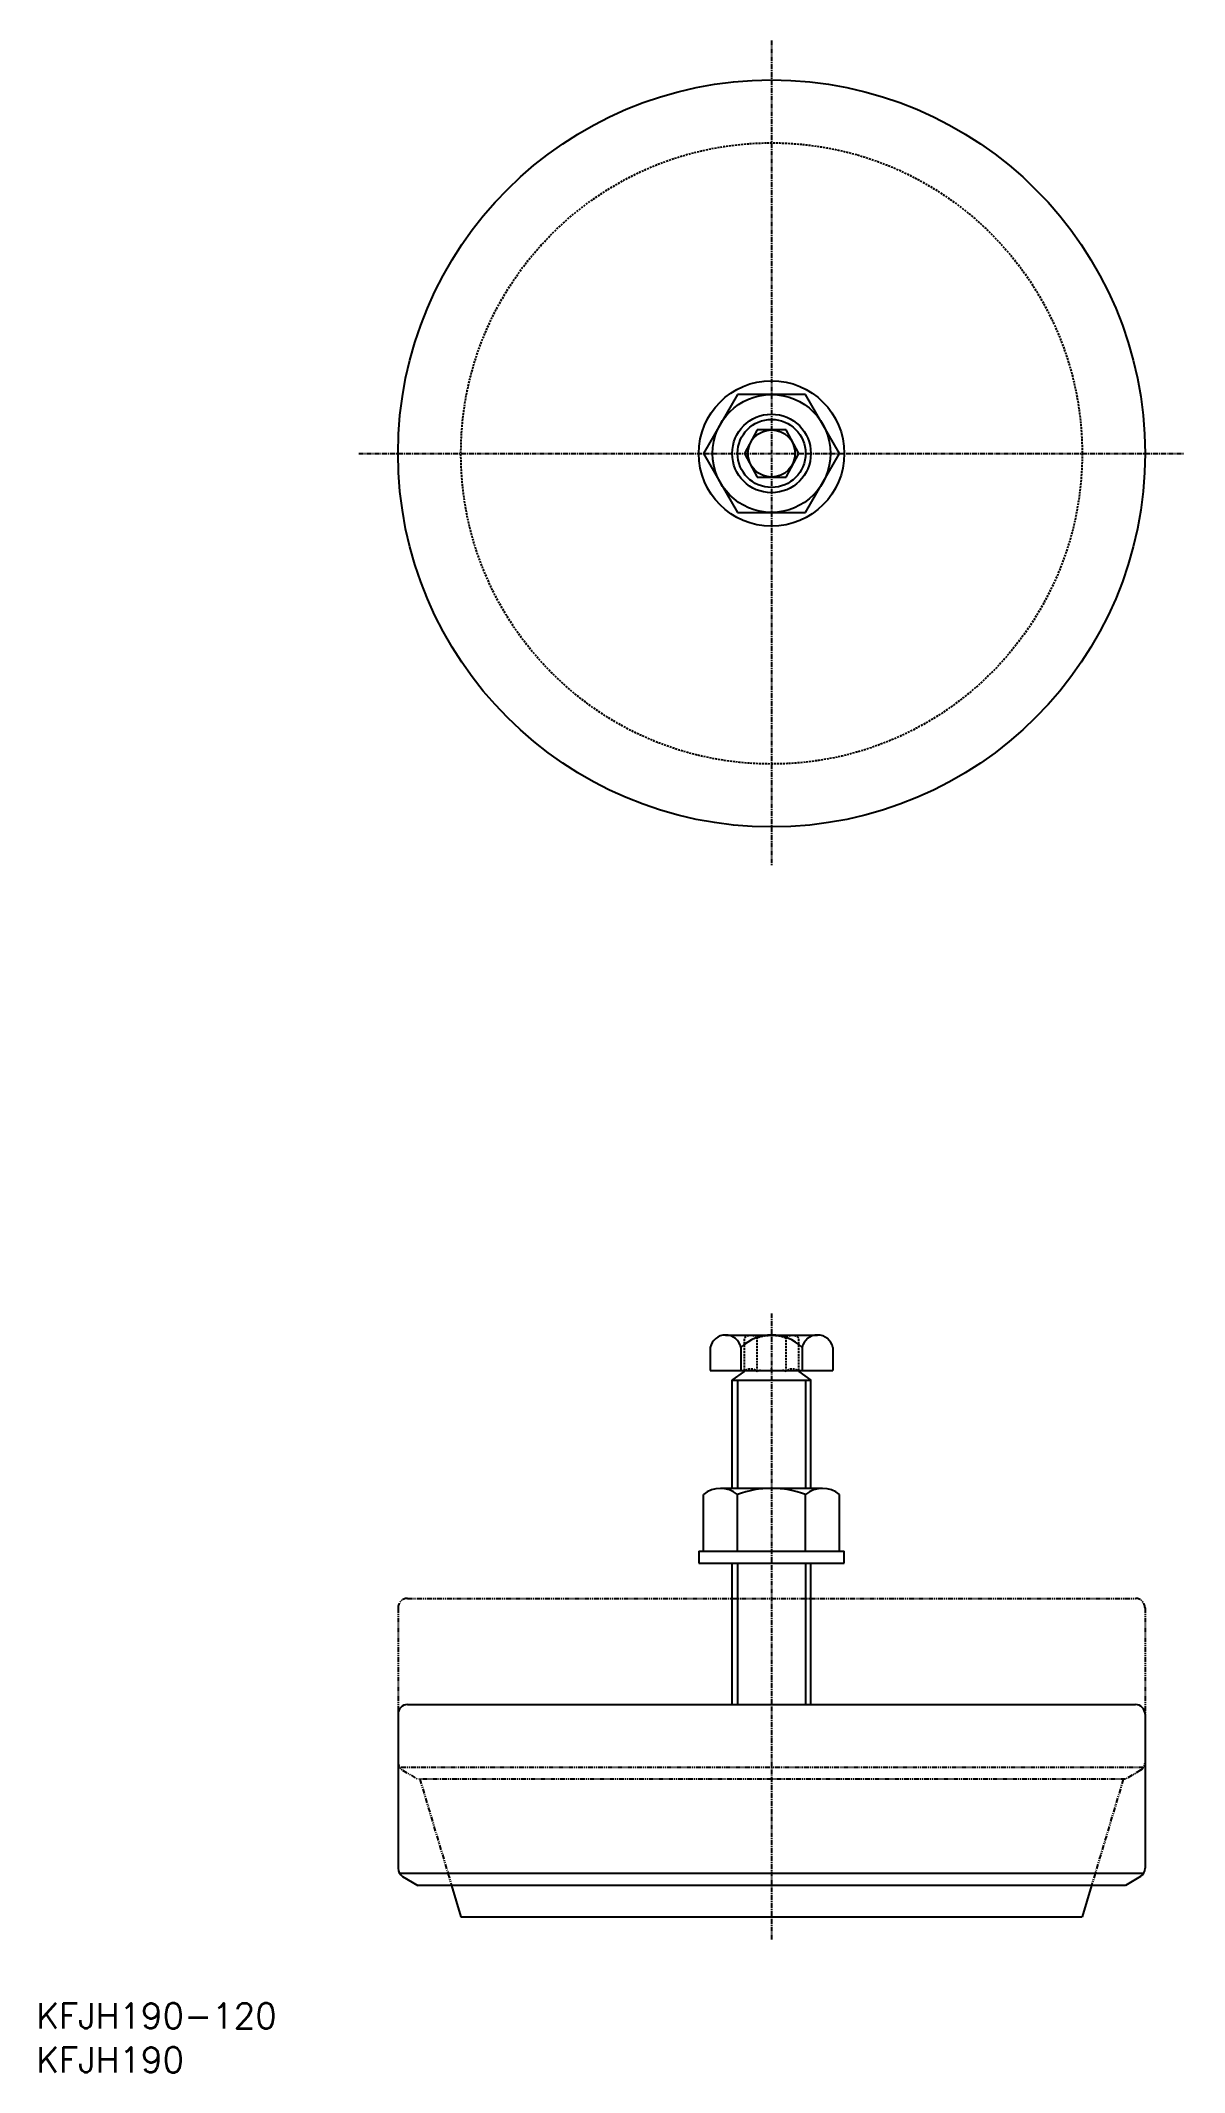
# Model space of a CAD drawing. Extents: x 1 to 292, y 0 to 517.
import ezdxf

# ---------------------------------------------------------------- set-up
doc = ezdxf.new("R2010")
doc.units = 0
for name, pattern in [('CENTER', [2, 1.25, -0.25, 0.25, -0.25]), ('DASHED', [0.75, 0.5, -0.25]), ('PHANTOM', [2.5, 1.25, -0.25, 0.25, -0.25, 0.25, -0.25])]:
    doc.linetypes.add(name, pattern=pattern)
doc.layers.get('0').update_dxf_attribs({"linetype": 'CONTINUOUS'})
doc.layers.add('CENTER', color=1, linetype='CENTER')
doc.styles.get("Standard").update_dxf_attribs({"font": 'txt.shx', "bigfont": 'bigfont.shx'})

msp = doc.modelspace()

# ---------------------------------------------------------------- linework, layer by layer
at = {"color": 7, "linetype": 'CONTINUOUS'}
for p, q in [((178.34, 426.79), (169.68, 411.79)), ((195.66, 426.79), (178.34, 426.79)), ((204.32, 411.79), (195.66, 426.79)), ((183.31, 417.79), (180.08, 411.79)), ((190.69, 417.79), (183.31, 417.79)), ((193.92, 411.79), (190.69, 417.79)), ((169.68, 411.79), (178.34, 396.79)), ((180.08, 411.79), (183.31, 405.79)), ((190.69, 405.79), (193.92, 411.79)), ((195.66, 396.79), (204.32, 411.79)), ((183.31, 405.79), (190.69, 405.79)), ((178.34, 396.79), (195.66, 396.79)), ((175.31, 187.55), (198.69, 187.55)), ((171.41, 184.35), (171.41, 178.55)), ((179.21, 184.35), (179.21, 178.55)), ((194.79, 184.35), (194.79, 178.55)), ((202.59, 184.35), (202.59, 178.55)), ((171.41, 178.55), (202.59, 178.55)), ((177, 176.05), (180.08, 178.27)), ((177, 148.55), (177, 176.05)), ((177, 176.05), (197, 176.05)), ((180.08, 178.27), (180.08, 178.55)), ((183.31, 178.27), (183.31, 178.55)), ((190.69, 178.27), (190.69, 178.55)), ((193.92, 178.27), (193.92, 178.55)), ((193.92, 178.27), (197, 176.05)), ((197, 148.55), (197, 176.05)), ((169.68, 132.55), (169.68, 146.95)), ((199.99, 148.55), (174.01, 148.55)), ((178.34, 132.55), (178.34, 146.95)), ((195.66, 132.55), (195.66, 146.95)), ((204.32, 132.55), (204.32, 146.95)), ((168.5, 132.55), (205.5, 132.55)), ((168.5, 132.55), (168.5, 129.55)), ((168.5, 129.55), (205.5, 129.55)), ((177, 93.55), (177, 129.55)), ((197, 93.55), (197, 129.55)), ((205.5, 129.55), (205.5, 132.55)), ((94.4, 93.55), (279.6, 93.55)), ((92, 91.15), (92, 51.91)), ((282, 91.15), (282, 51.91)), ((281.58, 50.55), (92.42, 50.55)), ((93.17, 49.85), (97, 47.55)), ((93.17, 49.85), (97, 47.55)), ((277, 47.55), (97, 47.55)), ((97, 47.55), (97, 47.55)), ((105.61, 47.55), (108, 39.55)), ((268.39, 47.55), (266, 39.55)), ((280.83, 49.85), (277, 47.55)), ((280.83, 49.85), (277, 47.55)), ((277, 47.55), (277, 47.55)), ((108, 39.55), (266, 39.55))]:
    msp.add_line(p, q, dxfattribs=at)
at = {"color": 3, "linetype": 'DASHED'}
for p, q in [((180.08, 178.55), (180.08, 186.77)), ((183.31, 178.27), (183.31, 186.77)), ((190.69, 178.27), (190.69, 186.77)), ((193.92, 178.55), (193.92, 186.77))]:
    msp.add_line(p, q, dxfattribs=at)
at = {"color": 3, "linetype": 'CONTINUOUS'}
for p, q in [((178.35, 176.05), (178.35, 148.55)), ((195.65, 176.05), (195.65, 148.55)), ((178.35, 129.55), (178.35, 93.55)), ((195.65, 129.55), (195.65, 93.55))]:
    msp.add_line(p, q, dxfattribs=at)
at = {"color": 3, "linetype": 'PHANTOM'}
for p, q in [((94.4, 120.55), (279.6, 120.55)), ((92, 118.15), (92, 78.91)), ((282, 118.15), (282, 78.91)), ((281.58, 77.55), (92.42, 77.55)), ((93.17, 76.85), (97, 74.55)), ((93.17, 76.85), (97, 74.55)), ((277, 74.55), (97, 74.55)), ((97, 74.55), (97, 74.55)), ((97.55, 74.55), (105.61, 47.55)), ((276.45, 74.55), (268.39, 47.55)), ((280.83, 76.85), (277, 74.55)), ((280.83, 76.85), (277, 74.55)), ((277, 74.55), (277, 74.55))]:
    msp.add_line(p, q, dxfattribs=at)
at = {"color": 7, "linetype": 'CONTINUOUS'}
for radius in [95, 18.5, 15, 10, 6]:
    msp.add_circle((187, 411.79), radius, dxfattribs=at)
at = {"color": 3, "linetype": 'DASHED'}
msp.add_circle((187, 411.79), 79, dxfattribs=at)
at = {"color": 3, "linetype": 'CONTINUOUS'}
msp.add_circle((187, 411.79), 8.65, dxfattribs=at)
at = {"color": 7, "linetype": 'CONTINUOUS'}
for centre, radius, start, end in [((175.31, 183.58), 3.97, 11.2198, 168.7802), ((187, 176.46), 11.09, 45.3578, 134.6422), ((198.69, 183.58), 3.97, 11.2198, 168.7802), ((181.69, 176.55), 2.36, 122.0895, 133.1969), ((181.69, 176.55), 2.36, 46.8028, 57.9105), ((187, 167.94), 10.98, 104.7244, 109.6529), ((187, 167.94), 10.98, 70.3471, 75.2756), ((192.31, 176.55), 2.36, 122.0895, 133.1972), ((192.31, 176.55), 2.36, 46.8031, 57.9105), ((174.01, 141.89), 6.66, 49.441, 130.559), ((187, 124.32), 24.24, 69.065, 110.935), ((199.99, 141.89), 6.66, 49.441, 130.559), ((94.4, 91.15), 2.4, 90, 180), ((279.6, 91.15), 2.4, 0, 90), ((94.4, 51.91), 2.4, 180, 239.0362), ((279.6, 51.91), 2.4, 300.9638, 0)]:
    msp.add_arc(centre, radius, start, end, dxfattribs=at)
at = {"color": 3, "linetype": 'DASHED'}
for centre, radius, start, end in [((181.69, 185.05), 2.36, 46.8028, 133.1969), ((187, 176.44), 10.98, 70.3471, 109.6529), ((192.31, 185.05), 2.36, 46.8031, 133.1972), ((181.69, 176.55), 2.36, 57.9105, 122.0895), ((192.31, 176.55), 2.36, 57.9105, 122.0895)]:
    msp.add_arc(centre, radius, start, end, dxfattribs=at)
at = {"color": 3, "linetype": 'PHANTOM'}
for centre, start, end in [((94.4, 118.15), 90, 180), ((279.6, 118.15), 0, 90), ((94.4, 78.91), 180, 239.0362), ((279.6, 78.91), 300.9638, 0)]:
    msp.add_arc(centre, 2.4, start, end, dxfattribs=at)
at = {"color": 7, "linetype": 'CONTINUOUS'}
msp.add_point((187, 178.91), dxfattribs=at)
at = {"layer": 'CENTER', "color": 1, "linetype": 'CENTER'}
for p, q in [((187, 516.79), (187, 306.79)), ((82, 411.79), (292, 411.79)), ((187, 193.05), (187, 33.55))]:
    msp.add_line(p, q, dxfattribs=at)

# ---------------------------------------------------------------- texts
at = {"color": 7, "linetype": 'CONTINUOUS'}
for s, p in [('KFJH190-120', (0, 11.18)), ('KFJH190', (0, 0))]:
    msp.add_text(s, height=6.4, dxfattribs=at).set_placement(p)

doc.saveas('drawing.dxf')
